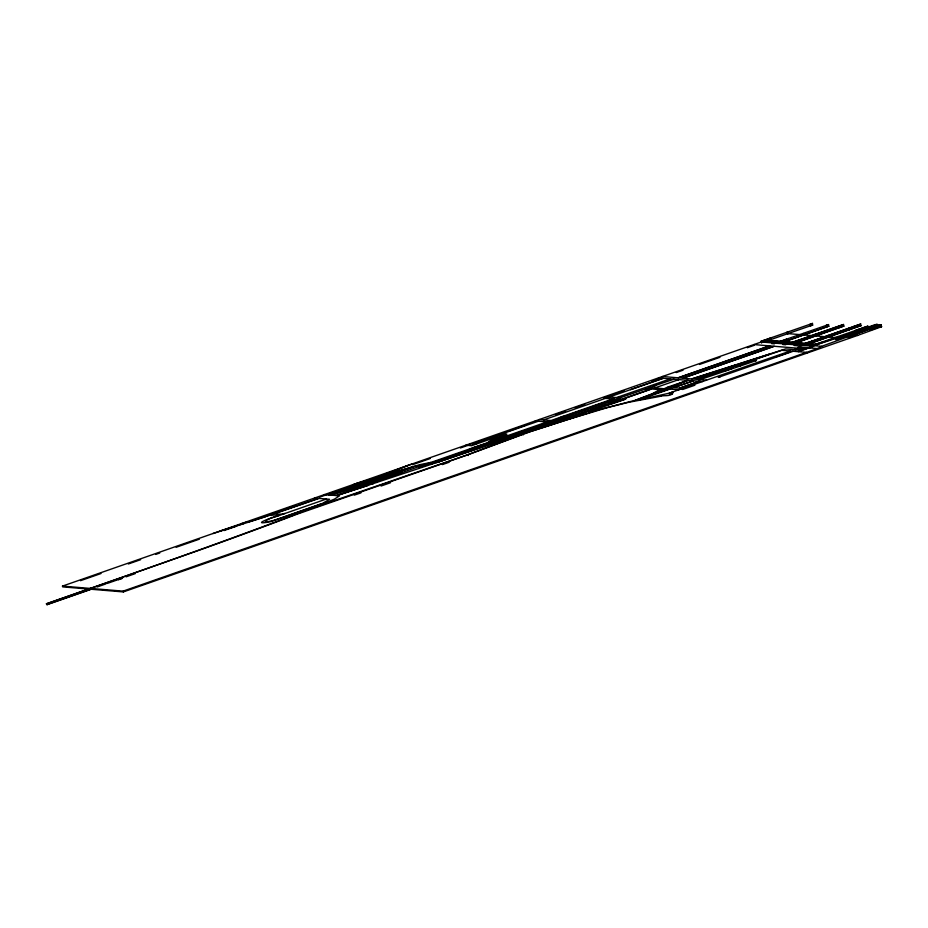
<?xml version="1.0" encoding="UTF-8"?>
<svg xmlns="http://www.w3.org/2000/svg" width="928" height="928" viewBox="0 0 928 928"><rect width="100%" height="100%" fill="white"/><g stroke="black" fill="none" stroke-linecap="round" stroke-linejoin="round"><path stroke-width="1.39" d="M809.077 347.872L813.288 345.634L813.52 346.33L798.44 351.689M809.297 347.896L813.496 345.645M880.881 325.287L879.802 324.707L880.916 324.719L881.577 326.702L857.576 335.437L123.354 591.925L91.234 589.268L90.956 588.468L123.076 591.136L817.429 348.568L821.628 346.33L880.718 324.788M518.033 433.179L562.496 417.229L560.883 417.101M877.702 327.584L877.447 326.842M755.485 360.934L756.297 360.563L700.106 379.622L697.659 379.413L731.067 367.732L733.248 367.917L725.348 370.806M525.202 430.36L482.293 445.347M877.842 326.389L877.157 324.406L835.989 339.81L854.479 333.918L839.875 337.954L840.582 338.012M876.16 325.345L877.134 324.974L835.13 338.743M429.2 463.814L478.349 446.728L482.734 446.438L436.52 462.562L433.341 462.469L434.142 462.167M654.901 387.962L655.818 387.626M673.032 392.857L672.754 392.068L668.752 393.588L672.556 393.901C668.45 396.755 663.798 394.876 659.448 396.5L628.488 402.346L608.2 407.415L569.896 418.888M839.875 337.954L840.536 337.688M840.049 338.442L853.702 333.384M880.892 324.73L880.301 324.951L881.09 326.9L880.475 324.893L856.788 333.488L857.472 335.472M408.714 465.148L372.012 479.219L356.607 483.349M412.879 463.687L374.645 478.407L375.55 478.129M854.862 330.658L859.757 328.906M867.367 328.036L868.202 327.735M850.744 333.906L840.524 338.244M852.101 333.407L850.616 333.952L851.428 335.878M424.084 464.8L425.384 464.29L414.085 466.564L372.453 481.11L401.928 472.538M764.44 340.298L770.414 338.163L770.936 339.648L767.352 340.912L766.273 339.636M771.087 340.994L764.916 340.124L816.199 344.45L815.631 343.986M780.146 341.597L786.457 339.346L786.967 340.82L785.448 341.365L784.926 339.88M781.295 341.84L782.466 342.096M792.06 342.594L843.68 324.44L791.526 342.548M804.936 343.662L853.632 326.61M815.608 344.543L822.324 342.142M765.6 340.541L766.667 340.495M794.275 342.78L792.872 342.096M806.571 343.731L806.084 343.244M876.067 324.823L853.528 332.885L854.294 334.846M853.598 332.862L852.148 333.941M91.234 589.268L47.212 604.638L46.4 603.803L199.566 550.084A261.684 5.475 -19.2 0 0 296.67 514.332L468.048 454.743L530.12 431.752L570.152 418.806M786.967 340.82L829.18 326.018L785.378 341.272M848.876 329.788L861.462 325.461L810.55 343.314L810.028 341.829L860.94 323.976L853.54 326.47M880.243 325.948L881.6 326.691L881.148 326.018M782.942 341.922L782.304 340.82M815.074 344.497L868.074 326.099L861.602 328.268M864.594 329.034L865.337 328.779M277.112 516.235C266.232 518.961 258.726 524.123 274.294 520.283L322.097 503.591L329.614 499.287L326.389 499.02L279.038 515.562C271.916 517.372 248.959 525.793 270.558 521.687L320.972 504.066L316.518 505.992A251.21 5.266 -19.2 0 1 105.618 583.12L46.4 603.803M277.286 516.084C283.968 514.472 265.942 514.669 265.733 516.676L212.953 533.53M797.152 340.762L797.662 342.246L844.19 325.925L838.158 328.106M863.991 327.584L864.513 329.069M761.54 342.78L761.018 341.295L812.626 323.362L809.912 324.371L810.422 325.844L812.951 324.928L769.335 340.089M62.466 586.102L90.422 588.433L90.7 589.222L62.733 586.902L62.466 586.102L761.262 341.991L813.52 346.33M80.504 580.696L101.001 573.527M128.319 563.98L140.627 559.688M155.649 554.434L159.755 553.007M176.146 547.276L199.381 539.168M223.973 530.572L236.269 526.28M254.028 520.074L258.135 518.636M271.8 513.868L275.894 512.43M279.989 511.003L295.023 505.748M319.615 497.153L334.648 491.91M364.716 481.4L371.548 479.022M378.369 476.632L390.676 472.34M412.531 464.696L430.302 458.49M460.358 447.992L469.928 444.651M476.76 442.262L489.056 437.97M508.184 431.288L525.944 425.082M556 414.572L565.57 411.232M575.14 407.891L584.698 404.55M603.826 397.868L624.324 390.711M651.653 381.164L661.223 377.824M676.245 372.569L683.078 370.179M699.48 364.46L719.977 357.292M747.295 347.745L754.128 345.367L753.861 344.566L769.451 345.866L678.02 377.8L662.43 376.513M564.259 416.521L614.127 399.098M564.363 416.533L614.243 399.11M779.636 341.562L828.669 324.545L825.943 325.542L826.465 327.027M673.983 379.181L653.289 386.21M569.177 416.08L617.248 399.365M438.051 462.132L565.79 417.507L568.934 417.774L519.436 435.058L337.026 495.633L339.486 495.842L334.556 499.067L314.685 507.326L466.076 455.288L523.357 433.979L500.54 441.473M654.716 387.962L678.878 379.587M298.085 512.952L304.894 510.574M610.09 404.109L625.855 399.017L590.51 411.359L587.911 411.232L524.216 433.492L598.722 409.689L635.042 400.328L651.63 394.052L659.878 389.667L651.607 388.983L608.64 403.993L610.891 404.179M381.048 486.028L390.595 482.688M442.412 464.592L449.233 462.202M668.264 386.906L687.787 380.318L656.363 392.254L668.717 386.651M118.471 579.733L122.484 578.318M685.038 380.944L686.906 380.26L670.306 378.868L616.47 397.59L609.476 397.01M797.593 342.142L838.193 327.944M46.678 604.592L90.7 589.222M97.034 587.006L105.896 583.909M802.302 345.39L797.86 346.944L817.429 348.568M808.555 343.859L848.378 329.974M795.493 349.74L799.611 348.371M682.59 389.516L694.886 385.213M775.518 357.048L790.552 351.805M798.347 349.972L802.465 348.603M798.915 350.018L803.022 348.65M801.293 350.216L805.4 348.847M880.498 326.691L879.988 324.649L877.018 325.612L877.447 326.54M476.261 444.025L472.804 444.106M500.296 435.719L502.93 435.51C498.475 439.501 487.722 439.466 487.908 443.387M284.931 513.404C282.089 514.982 271.208 513.903 277.855 512.581L319.012 498.406L326.169 498.997M560.732 417.936L565.581 417.496L486.678 445.057L484.764 444.895M500.25 439.072L501.967 438.793M620.774 397.52L616.679 397.602M645.61 388.913L651.386 388.96L572.889 416.394L562.855 416.405M656.305 385.317L655.713 385.514M677.858 379.923L678.797 379.61M594.117 410.048L590.869 410.199L605.671 405.026L607.933 405.211M740.057 366.235L735.022 366.351L781.77 350.308L790.064 350.993M720.337 376.71L718.249 377.394L793.208 351.248L806.571 352.362L806.85 353.15M854.305 333.419L877.111 325.566M853.11 334.486L879.976 325.206M870.162 330.171L876.473 328.002M809.958 341.724L804.402 343.615M765.078 340.216L764.475 340.089M780.146 341.388L781.376 341.643M774.984 341.469L781.979 341.759M793.254 342.629L792.036 342.374M786.19 342.328L793.869 342.745M354.287 495.134L360.957 492.884M806.13 343.696L797.175 343.314M808.624 344.265L816.918 344.88M630.564 389.644L663.323 378.288L670.097 378.856M839.504 336.609L837.891 337.699L875.371 324.58M873.376 327.514L876.821 326.656L848.969 336.771L849.491 338.256M430.917 462.411L420.036 464.615L397.138 471.308L353.487 486.017L371.85 481.226L412.705 466.958L377.545 477.607M857.217 331.296L873.051 326.343M848.227 337.653L855.094 335.356M837.81 337.166L836.047 337.757L837.891 337.699M368.532 485.309L336.261 495.575M818.16 343.534L817.626 344.242L836.198 337.699M813.682 345.668L836.221 338.256M476.69 447.215L469.522 449.013M736.855 364.623L691.952 378.949L696.557 379.32L739.338 363.834L769.904 354.09L696.766 379.343M220.284 530.967L243.728 523.485L242.104 523.346M394.841 475.02L331.192 495.146L336.04 495.552L612.735 398.982L618.535 399.469L620.519 398.773L617.978 398.564L655.609 385.549M818.299 343.476L816.304 344.752M856.788 333.488L857.576 335.437M876.194 324.324L875.371 325.136M816.408 344.613L817.626 344.242M817.15 343.836L816.628 344.648M879.79 326.876L880.684 326.621M352.547 484.764L368.66 480.449L328.164 494.902L324.429 494.589M660.11 396.326L661.038 396.082M877.157 324.406L876.16 324.893M801.026 334.706L788.139 333.628L787.628 332.154M812.882 335.681L803.834 334.938L803.312 333.454M825.549 336.736L815.735 335.924L815.225 334.44M836.418 337.641L828.623 336.992L828.101 335.507M815.434 344.056L816.42 344.044M763.976 340.263L817.417 344.706M775.298 341.574L780.32 341.991M785.935 342.455L791.7 342.931M797.744 343.43L801.908 343.778M809.216 344.392L813.357 344.729M761.018 341.295L821.628 346.33M771.586 343.615L774.404 343.847M782.849 344.543L785.668 344.775M794.124 345.483L796.943 345.715M797.952 348.232L774.312 346.272L682.892 378.206L691.534 378.926L785.645 348.916L794.008 349.612L798.173 348.255L806.119 348.905M794.229 349.636L802.175 350.285M792.999 351.236L790.273 351.004L668.891 393.252L638.464 400.003L670.016 389.076L678.507 389.772L682.451 388.403L673.972 387.695L693.703 380.793L702.624 381.536M700.327 379.633L706.568 380.155M658.486 377.893L663.102 378.276L543.588 419.932L539.18 419.572M649.507 387.533L662.894 388.635M605.532 398.39L612.515 398.97M622.096 399.991L622.734 400.038M543.808 419.955L550.803 420.535M535.236 420.941L538.147 421.184M546.847 421.915L538.368 421.208L472.596 444.094L469.684 443.851M505.911 437.413L473.466 447.632M465.728 445.231L471.668 445.707L504.739 434.084L506.897 434.13C504.577 437.448 486.782 439.628 494.288 441.16M432.204 464.081C427.472 462.596 423.562 467.631 418.888 466.703L419.166 467.492M423.47 465.798L421.857 465.67L422.124 466.459M374.645 482.166L377.325 482.386M370.701 483.546L373.218 483.755M314.557 498.034L318.49 498.359L269.433 515.272L247.973 522.128L246.048 521.977M840.06 337.885L840.687 337.966M877.575 326.505L876.925 324.475L876.937 325.055M848.563 328.361L849.085 329.846M834.817 327.596L835.339 329.08M826.384 325.287L826.906 326.76M827.834 335.484L828.344 336.968M814.958 334.416L815.468 335.901M811.652 341.26L812.174 342.734M811.478 341.202L812 342.687M807.232 342.826L807.65 344.01M805.748 343.163L806.096 343.905M805.632 343.87L804.912 343.441M798.776 340.182L799.286 341.666M798.602 340.135L799.124 341.608M794.356 341.748L794.774 342.942M793.196 342.177L793.359 342.919M787.373 332.131L787.895 333.616M787.28 332.27L787.791 333.755M787.025 332.247L787.547 333.732M786.294 339.288L786.805 340.773M781.214 341.202L781.48 341.933M780.9 341.133L781.109 341.724M770.263 338.105L770.774 339.59M768.825 338.604L769.405 340.182M761.447 342.003L761.726 342.792M671.826 392.393L672.104 393.182M669.448 393.298L669.726 394.087M523.044 434.049L523.322 434.838M468.048 454.743L468.315 455.532M271.196 514.831L271.475 515.62M123.076 591.136L123.354 591.925M46.934 603.85L47.212 604.638M135.384 573.562A251.21 5.266 -19.2 0 1 126.057 576.845M122.032 578.26A251.21 5.266 -19.2 0 1 107.242 583.434M328.756 494.891L330.6 495.1L367.882 482.618L349.786 487.339L328.756 494.891M688.124 380.352L635.425 400.362L693.494 380.782L688.124 380.352M368.486 482.502L349.717 489.056L374.645 481.168L368.486 482.502M769.66 345.889L678.24 377.824L682.672 378.195L774.103 346.248L769.66 345.889M699.294 381.257L679.551 388.159L699.399 381.269"/></g></svg>
